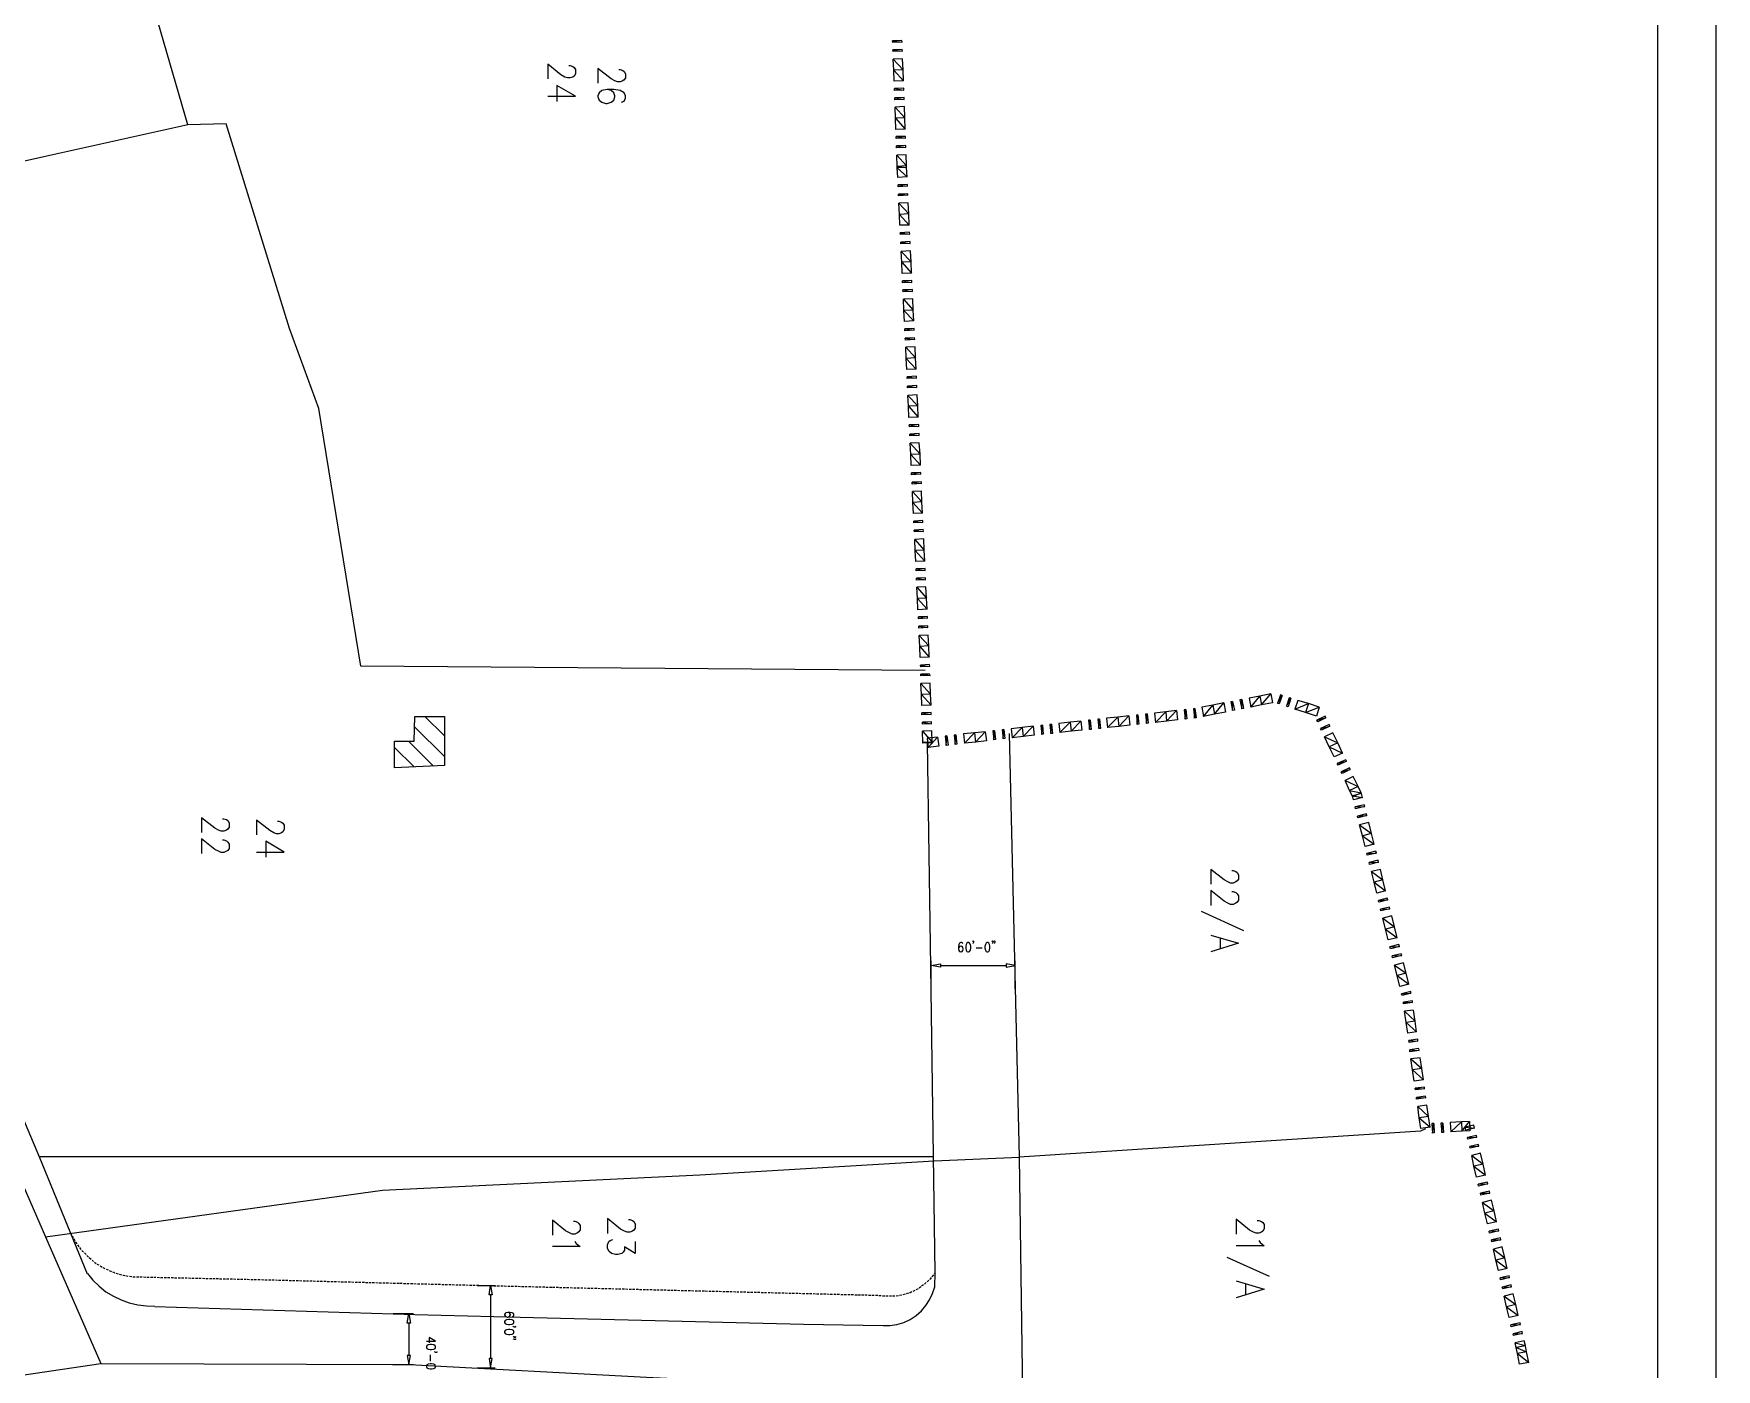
# Model space of a CAD drawing. Header units: metres. Extents: x 0 to 1000, y 0 to 1134.
# Drawn here: x 510.9 to 835, y 156.5 to 413.8 of the extents above; entities that cross this region are included whole.
import ezdxf

# ---------------------------------------------------------------- set-up
doc = ezdxf.new("R2010")
doc.units = ezdxf.units.M
for name, color, linetype in [('PLOTS_FINAL', 1, 'Continuous'), ('PLOTS_ORIGINAL', 3, 'Continuous'), ('ROADS', 1, 'Continuous')]:
    doc.layers.add(name, color=color, linetype=linetype)

msp = doc.modelspace()

# ---------------------------------------------------------------- linework, layer by layer
at = {"layer": 'PLOTS_FINAL', "color": 1}
for points in [[(682.62, 291.13), (573.91, 291.96), (565.84, 341.55), (560.19, 356.98), (548, 396.42), (540.63, 396.23), (525.14, 449.57), (528.12, 475.28), (533.84, 501.83), (535.42, 509.38), (535.17, 530.72)], [(613.97, 407.66), (614.23, 407.66), (614.74, 407.47), (614.99, 407.27), (615.24, 406.89), (615.24, 406.07), (614.99, 405.62), (614.74, 405.43), (614.23, 405.24), (613.72, 405.24), (613.21, 405.43), (612.45, 405.88), (609.91, 407.91), (609.91, 405.05)], [(609.91, 401.75), (615.24, 401.75), (611.69, 403.78), (611.69, 400.73)], [(540.63, 396.23), (512.88, 390.07), (436.36, 372.92)], [(457.76, 324.41), (483.67, 264.46), (512.06, 197.28), (521.2, 174.86)], [(698.75, 278.94), (700.72, 197.34), (701.35, 151.75)], [(684.46, 172.39), (684.52, 175.06), (684.21, 197.6), (683.7, 234.05), (683.06, 277.16)], [(547.3, 262.56), (547.55, 262.56), (548.06, 262.37), (548.32, 262.18), (548.57, 261.73), (548.57, 260.91), (548.32, 260.53), (548.06, 260.34), (547.55, 260.15), (547.05, 260.15), (546.54, 260.34), (545.78, 260.72), (543.24, 262.75), (543.24, 259.89)], [(547.3, 258.49), (547.55, 258.49), (548.06, 258.3), (548.32, 258.05), (548.57, 257.67), (548.57, 256.84), (548.32, 256.46), (548.06, 256.27), (547.55, 256.02), (547.05, 256.02), (546.54, 256.27), (545.78, 256.65), (543.24, 258.68), (543.24, 255.83)], [(741.67, 252.59), (741.93, 252.59), (742.43, 252.4), (742.69, 252.21), (742.94, 251.76), (742.94, 250.94), (742.69, 250.56), (742.43, 250.37), (741.93, 250.11), (741.42, 250.11), (740.91, 250.37), (740.15, 250.75), (737.61, 252.78), (737.61, 249.92)], [(741.67, 248.52), (741.93, 248.52), (742.43, 248.33), (742.69, 248.08), (742.94, 247.7), (742.94, 246.87), (742.69, 246.49), (742.43, 246.3), (741.93, 246.05), (741.42, 246.05), (740.91, 246.3), (740.15, 246.68), (737.61, 248.72), (737.61, 245.86)], [(737.61, 240.14), (742.94, 238.56), (737.61, 236.9)], [(689.86, 238.43), (689.79, 238.56), (689.6, 238.68), (689.48, 238.68), (689.22, 238.56), (689.09, 238.3), (689.03, 237.92), (689.03, 237.48), (689.09, 237.16), (689.22, 236.97), (689.48, 236.9), (689.54, 236.9), (689.73, 236.97), (689.86, 237.16), (689.92, 237.41), (689.92, 237.48), (689.86, 237.73), (689.73, 237.92), (689.54, 237.98), (689.48, 237.98), (689.22, 237.92), (689.09, 237.73), (689.03, 237.48)], [(691.89, 238.94), (691.83, 238.81), (691.76, 238.94), (691.83, 239), (691.89, 238.94), (691.89, 238.75), (691.83, 238.56), (691.76, 238.49)], [(695.64, 238.94), (695.57, 238.81), (695.51, 238.94), (695.57, 239), (695.64, 238.94), (695.64, 238.75), (695.57, 238.56), (695.51, 238.49)], [(696.02, 238.94), (695.95, 238.81), (695.89, 238.94), (695.95, 239), (696.02, 238.94), (696.02, 238.75), (695.95, 238.56), (695.89, 238.49)], [(778.95, 202.8), (777.99, 202.36), (700.72, 197.34)], [(614.86, 185.02), (615.12, 185.02), (615.63, 184.83), (615.88, 184.58), (616.13, 184.2), (616.13, 183.37), (615.88, 182.99), (615.63, 182.8), (615.12, 182.55), (614.61, 182.55), (614.1, 182.8), (613.34, 183.18), (610.8, 185.22), (610.8, 182.36)], [(746.56, 185.15), (746.82, 185.15), (747.39, 184.96), (747.64, 184.77), (747.9, 184.39), (747.9, 183.56), (747.64, 183.12), (747.39, 182.93), (746.82, 182.74), (746.31, 182.74), (745.8, 182.93), (745.04, 183.31), (742.5, 185.41), (742.5, 182.55)], [(519.3, 180.64), (519.04, 180.96), (519.04, 181.02)], [(615.12, 181.15), (615.37, 180.71), (616.13, 180.14), (610.8, 180.14)], [(746.82, 181.28), (747.13, 180.9), (747.9, 180.26), (742.5, 180.26)], [(524.69, 175.82), (524.57, 175.88), (524.31, 176.01)], [(526.53, 174.99), (526.34, 175.12), (526.15, 175.18)], [(521.26, 174.93), (522.34, 173.66), (523.55, 172.52), (524.82, 171.44), (526.28, 170.61), (527.74, 169.85), (529.33, 169.28), (530.98, 168.9), (532.63, 168.71), (534.28, 168.64)], [(528.5, 174.48), (528.19, 174.55), (528.06, 174.55)], [(674.49, 164.9), (675.82, 164.96), (677.16, 165.15), (678.49, 165.53), (679.7, 166.1), (680.84, 166.86), (681.86, 167.75), (682.74, 168.77), (683.44, 169.85), (684.01, 171.12), (684.46, 172.39)], [(681.22, 172.01), (681.09, 171.94), (680.78, 171.82)], [(683.76, 174.17), (683.57, 173.85), (683.44, 173.79)], [(742.5, 173.53), (747.9, 171.94), (742.5, 170.29)], [(534.28, 168.58), (584.32, 167.05), (604.58, 166.55), (659.19, 165.21), (674.49, 164.9)], [(675.44, 170.55), (675.06, 170.55), (675, 170.55)], [(676.78, 170.55), (676.65, 170.55), (676.33, 170.55)], [(680.01, 171.44), (679.7, 171.25), (679.57, 171.25)], [(603.12, 166.67), (603.31, 166.74), (603.37, 166.93), (603.37, 167.05), (603.31, 167.24), (603.05, 167.37), (602.61, 167.44), (602.23, 167.44), (601.85, 167.37), (601.72, 167.24), (601.59, 167.05), (601.59, 166.99), (601.72, 166.8), (601.85, 166.67), (602.1, 166.55), (602.23, 166.55), (602.48, 166.67), (602.61, 166.8), (602.73, 166.99), (602.73, 167.05), (602.61, 167.24), (602.48, 167.37), (602.23, 167.44)], [(586.54, 161.91), (588.32, 161.91), (587.11, 162.61), (587.11, 161.59)], [(603.62, 164.58), (603.56, 164.7), (603.62, 164.77), (603.75, 164.7), (603.62, 164.58), (603.5, 164.58), (603.31, 164.7), (603.24, 164.77)], [(603.62, 162.61), (603.56, 162.74), (603.62, 162.8), (603.75, 162.74), (603.62, 162.61), (603.5, 162.61), (603.31, 162.74), (603.24, 162.8)], [(603.62, 162.23), (603.56, 162.29), (603.62, 162.36), (603.75, 162.29), (603.62, 162.23), (603.5, 162.23), (603.31, 162.29), (603.24, 162.36)], [(588.57, 159.75), (588.51, 159.82), (588.57, 159.88), (588.64, 159.82), (588.57, 159.75), (588.38, 159.75), (588.26, 159.82), (588.13, 159.88)], [(360.74, 135.81), (382.71, 137.97), (419.6, 142.99), (438.84, 145.15), (495.99, 153.47), (523.87, 157.59), (583.3, 157.4), (628.9, 154.99), (681.54, 152.39), (701.35, 151.5), (764.02, 148.7), (799.97, 147.5)]]:
    msp.add_lwpolyline(points, dxfattribs=at)
for points in [[(678.11, 412.48), (676.33, 412.42), (678.17, 412.16)], [(676.33, 412.42), (678.17, 412.16), (676.39, 412.1)], [(678.17, 410.7), (676.39, 410.64), (678.24, 410.39)], [(676.39, 410.64), (678.24, 410.39), (676.46, 410.32)], [(678.24, 408.93), (676.46, 408.86), (678.36, 406.83)], [(676.46, 408.86), (678.36, 406.83), (676.59, 406.77)], [(678.36, 406.83), (676.59, 406.77), (678.43, 404.67)], [(676.59, 406.77), (678.43, 404.67), (676.65, 404.61)], [(678.49, 403.27), (676.71, 403.21), (678.49, 402.89)], [(676.71, 403.21), (678.49, 402.89), (676.71, 402.83)], [(678.55, 401.5), (676.78, 401.43), (678.55, 401.12)], [(676.78, 401.43), (678.55, 401.12), (676.78, 401.05)], [(678.62, 399.72), (676.84, 399.65), (678.68, 397.56)], [(676.84, 399.65), (678.68, 397.56), (676.9, 397.5)], [(678.68, 397.56), (676.9, 397.5), (678.74, 395.4)], [(676.9, 397.5), (678.74, 395.4), (676.97, 395.34)], [(678.81, 394), (677.03, 393.94), (678.81, 393.62)], [(677.03, 393.94), (678.81, 393.62), (677.03, 393.56)], [(678.87, 392.23), (677.09, 392.16), (678.87, 391.84)], [(677.09, 392.16), (678.87, 391.84), (677.09, 391.78)], [(678.93, 390.45), (677.16, 390.38), (679, 388.29)], [(677.16, 390.38), (679, 388.29), (677.22, 388.22)], [(679, 388.29), (677.22, 388.22), (679, 387.97)], [(677.22, 388.22), (679, 387.97), (677.22, 387.91)], [(679, 387.97), (677.22, 387.91), (679.13, 386.19)], [(677.22, 387.91), (679.13, 386.19), (677.35, 386.07)], [(679.19, 384.73), (677.41, 384.67), (679.19, 384.41)], [(677.41, 384.67), (679.19, 384.41), (677.41, 384.29)], [(679.25, 382.95), (677.47, 382.89), (679.25, 382.64)], [(677.47, 382.89), (679.25, 382.64), (677.47, 382.51)], [(679.32, 381.18), (677.54, 381.11), (679.44, 379.08)], [(677.54, 381.11), (679.44, 379.08), (677.66, 378.95)], [(679.44, 379.08), (677.66, 378.95), (679.51, 376.92)], [(677.66, 378.95), (679.51, 376.92), (677.73, 376.86)], [(679.57, 375.52), (677.79, 375.4), (679.63, 375.14)], [(677.79, 375.4), (679.63, 375.14), (677.86, 375.08)], [(679.7, 373.75), (677.92, 373.62), (679.7, 373.37)], [(677.92, 373.62), (679.7, 373.37), (677.92, 373.3)], [(679.76, 371.97), (677.98, 371.84), (679.89, 369.81)], [(677.98, 371.84), (679.89, 369.81), (678.11, 369.75)], [(679.89, 369.81), (678.11, 369.75), (679.95, 367.65)], [(678.11, 369.75), (679.95, 367.65), (678.17, 367.59)], [(680.01, 366.25), (678.24, 366.19), (680.01, 365.87)], [(678.24, 366.19), (680.01, 365.87), (678.24, 365.81)], [(680.14, 364.48), (678.3, 364.41), (680.14, 364.09)], [(678.3, 364.41), (680.14, 364.09), (678.36, 364.03)], [(680.2, 362.7), (678.43, 362.63), (680.27, 360.54)], [(678.43, 362.63), (680.27, 360.54), (678.49, 360.48)], [(680.27, 360.54), (678.49, 360.48), (680.4, 358.44)], [(678.49, 360.48), (680.4, 358.44), (678.62, 358.32)], [(680.46, 356.98), (678.68, 356.92), (680.46, 356.67)], [(678.68, 356.92), (680.46, 356.67), (678.68, 356.54)], [(680.52, 355.2), (678.74, 355.14), (680.59, 354.89)], [(678.74, 355.14), (680.59, 354.89), (678.81, 354.76)], [(680.65, 353.43), (678.87, 353.36), (680.71, 351.33)], [(678.87, 353.36), (680.71, 351.33), (678.93, 351.2)], [(680.71, 351.33), (678.93, 351.2), (680.84, 349.17)], [(678.93, 351.2), (680.84, 349.17), (679.06, 349.11)], [(680.9, 347.78), (679.13, 347.65), (680.9, 347.39)], [(679.13, 347.65), (680.9, 347.39), (679.13, 347.33)], [(680.97, 346), (679.19, 345.87), (680.97, 345.62)], [(679.19, 345.87), (680.97, 345.62), (679.19, 345.55)], [(681.03, 344.22), (679.25, 344.09), (681.16, 342.06)], [(679.25, 344.09), (681.16, 342.06), (679.38, 342)], [(681.16, 342.06), (679.38, 342), (681.22, 339.9)], [(679.38, 342), (681.22, 339.9), (679.44, 339.84)], [(681.35, 338.5), (679.51, 338.44), (681.35, 338.12)], [(679.51, 338.44), (681.35, 338.12), (679.57, 338.06)], [(681.41, 336.73), (679.63, 336.66), (681.41, 336.35)], [(679.63, 336.66), (681.41, 336.35), (679.63, 336.28)], [(681.47, 334.95), (679.7, 334.88), (681.6, 332.79)], [(679.7, 334.88), (681.6, 332.79), (679.82, 332.73)], [(681.6, 332.79), (679.82, 332.73), (681.67, 330.69)], [(679.82, 332.73), (681.67, 330.69), (679.89, 330.57)], [(681.73, 329.23), (679.95, 329.17), (681.79, 328.92)], [(679.95, 329.17), (681.79, 328.92), (679.95, 328.79)], [(681.86, 327.46), (680.08, 327.39), (681.86, 327.14)], [(680.08, 327.39), (681.86, 327.14), (680.08, 327.01)], [(681.92, 325.68), (680.14, 325.61), (681.98, 323.58)], [(680.14, 325.61), (681.98, 323.58), (680.2, 323.45)], [(681.98, 323.58), (680.2, 323.45), (682.11, 321.42)], [(680.2, 323.45), (682.11, 321.42), (680.33, 321.36)], [(682.17, 320.03), (680.4, 319.9), (682.17, 319.64)], [(680.4, 319.9), (682.17, 319.64), (680.4, 319.58)], [(682.24, 318.25), (680.46, 318.12), (682.3, 317.87)], [(680.46, 318.12), (682.3, 317.87), (680.52, 317.8)], [(682.36, 316.47), (680.59, 316.34), (682.43, 314.31)], [(680.59, 316.34), (682.43, 314.31), (680.65, 314.25)], [(682.43, 314.31), (680.65, 314.25), (682.55, 312.15)], [(680.65, 314.25), (682.55, 312.15), (680.78, 312.09)], [(682.62, 310.75), (680.84, 310.69), (682.62, 310.37)], [(680.84, 310.69), (682.62, 310.37), (680.84, 310.31)], [(682.68, 308.98), (680.9, 308.91), (682.68, 308.6)], [(680.9, 308.91), (682.68, 308.6), (680.9, 308.53)], [(682.74, 307.2), (680.97, 307.14), (682.87, 305.04)], [(680.97, 307.14), (682.87, 305.04), (681.09, 304.98)], [(682.87, 305.04), (681.09, 304.98), (683, 302.94)], [(681.09, 304.98), (683, 302.94), (681.16, 302.82)], [(683.06, 301.48), (681.28, 301.42), (683.06, 301.17)], [(681.28, 301.42), (683.06, 301.17), (681.28, 301.04)], [(683.13, 299.71), (681.35, 299.64), (683.13, 299.39)], [(681.35, 299.64), (683.13, 299.39), (681.35, 299.26)], [(683.19, 297.93), (681.41, 297.86), (683.32, 295.83)], [(681.41, 297.86), (683.32, 295.83), (681.54, 295.71)], [(683.32, 295.83), (681.54, 295.71), (683.38, 293.67)], [(681.54, 295.71), (683.38, 293.67), (681.6, 293.61)], [(683.44, 292.28), (681.67, 292.15), (683.51, 291.9)], [(681.67, 292.15), (683.51, 291.9), (681.73, 291.83)], [(683.51, 290.43), (681.73, 290.37), (683.57, 290.12)], [(681.73, 290.37), (683.57, 290.12), (681.79, 290.05)], [(683.57, 288.66), (681.79, 288.59), (683.63, 286.56)], [(681.79, 288.59), (683.63, 286.56), (681.86, 286.5)], [(683.63, 286.56), (681.86, 286.5), (683.76, 284.4)], [(681.86, 286.5), (683.76, 284.4), (681.98, 284.34)], [(741.48, 285.1), (741.8, 283.39), (741.8, 285.16)], [(741.8, 283.39), (741.8, 285.16), (742.18, 283.45)], [(743.2, 285.48), (743.58, 283.7), (743.58, 285.55)], [(743.58, 283.7), (743.58, 285.55), (743.9, 283.77)], [(744.97, 285.8), (745.29, 284.02), (747.07, 286.18)], [(745.29, 284.02), (747.07, 286.18), (747.39, 284.47)], [(747.07, 286.18), (747.39, 284.47), (749.17, 286.62)], [(747.39, 284.47), (749.17, 286.62), (749.48, 284.85)], [(751.01, 286.43), (750.44, 284.72), (751.32, 286.31)], [(750.44, 284.72), (751.32, 286.31), (750.75, 284.66)], [(752.66, 285.86), (752.15, 284.21), (753.04, 285.8)], [(752.15, 284.21), (753.04, 285.8), (752.47, 284.08)], [(754.37, 285.35), (753.8, 283.64), (756.4, 284.72)], [(590.03, 282.24), (590.03, 272.78), (580.38, 272.34), (580.38, 277.48), (584.19, 277.48), (584.32, 282.24)], [(683.76, 283.01), (681.98, 282.94), (683.76, 282.62)], [(681.98, 282.94), (683.76, 282.62), (681.98, 282.56)], [(717.54, 281.93), (717.73, 280.15), (719.7, 282.12)], [(717.73, 280.15), (719.7, 282.12), (719.89, 280.34)], [(719.7, 282.12), (719.89, 280.34), (721.8, 282.37)], [(719.89, 280.34), (721.8, 282.37), (721.99, 280.59)], [(723.26, 282.5), (723.45, 280.72), (723.58, 282.56)], [(723.45, 280.72), (723.58, 282.56), (723.77, 280.78)], [(725.04, 282.69), (725.23, 280.91), (725.35, 282.75)], [(725.23, 280.91), (725.35, 282.75), (725.54, 280.97)], [(726.75, 282.88), (726.94, 281.1), (728.91, 283.13)], [(726.94, 281.1), (728.91, 283.13), (729.1, 281.35)], [(728.91, 283.13), (729.1, 281.35), (731, 283.39)], [(729.1, 281.35), (731, 283.39), (731.2, 281.61)], [(732.47, 283.51), (732.66, 281.74), (732.78, 283.58)], [(732.66, 281.74), (732.78, 283.58), (732.97, 281.8)], [(734.24, 283.7), (734.43, 281.93), (734.43, 283.7)], [(734.37, 283.7), (734.75, 281.99), (734.5, 283.77)], [(734.43, 281.93), (734.43, 283.7), (734.62, 281.99)], [(734.75, 281.99), (734.5, 283.77), (734.81, 281.99)], [(735.89, 284.02), (736.21, 282.24), (737.99, 284.4)], [(736.21, 282.24), (737.99, 284.4), (738.31, 282.69)], [(737.99, 284.4), (738.31, 282.69), (740.09, 284.85)], [(738.31, 282.69), (740.09, 284.85), (740.4, 283.07)], [(753.8, 283.64), (756.4, 284.72), (755.83, 283.01)], [(756.4, 284.72), (755.83, 283.01), (758.44, 284.02)], [(755.83, 283.01), (758.44, 284.02), (757.93, 282.31)], [(759.64, 282.31), (757.99, 281.54), (759.77, 281.99)], [(757.99, 281.54), (759.77, 281.99), (758.18, 281.23)], [(683.82, 281.23), (682.05, 281.16), (683.82, 280.85)], [(682.05, 281.16), (683.82, 280.85), (682.05, 280.78)], [(683.89, 279.45), (682.11, 279.39), (683.95, 277.29)], [(682.11, 279.39), (683.95, 277.29), (682.17, 277.23)], [(688.21, 278.62), (688.4, 276.85), (688.52, 278.69)], [(688.4, 276.85), (688.52, 278.69), (688.71, 276.91)], [(689.98, 278.88), (690.17, 277.1), (692.08, 279.07)], [(690.17, 277.1), (692.08, 279.07), (692.27, 277.29)], [(692.08, 279.07), (692.27, 277.29), (694.17, 279.32)], [(692.27, 277.29), (694.17, 279.32), (694.43, 277.54)], [(695.64, 279.51), (695.83, 277.73), (695.95, 279.51)], [(695.83, 277.73), (695.95, 279.51), (696.14, 277.8)], [(697.41, 279.7), (697.6, 277.93), (697.73, 279.77)], [(697.6, 277.93), (697.73, 279.77), (697.92, 277.99)], [(699.13, 279.89), (699.32, 278.12), (701.29, 280.15)], [(699.32, 278.12), (701.29, 280.15), (701.48, 278.37)], [(701.29, 280.15), (701.48, 278.37), (703.38, 280.4)], [(701.48, 278.37), (703.38, 280.4), (703.57, 278.62)], [(704.84, 280.53), (705.03, 278.75), (705.16, 280.59)], [(705.03, 278.75), (705.16, 280.59), (705.35, 278.81)], [(706.62, 280.72), (706.81, 278.94), (706.94, 280.78)], [(706.81, 278.94), (706.94, 280.78), (707.13, 279)], [(708.34, 280.91), (708.53, 279.13), (710.49, 281.16)], [(708.53, 279.13), (710.49, 281.16), (710.68, 279.39)], [(710.49, 281.16), (710.68, 279.39), (712.59, 281.35)], [(710.68, 279.39), (712.59, 281.35), (712.78, 279.58)], [(714.05, 281.54), (714.24, 279.77), (714.37, 281.54)], [(714.24, 279.77), (714.37, 281.54), (714.56, 279.77)], [(715.83, 281.74), (716.02, 279.96), (716.15, 281.74)], [(716.02, 279.96), (716.15, 281.74), (716.34, 279.96)], [(760.41, 280.72), (758.75, 279.96), (760.53, 280.4)], [(758.75, 279.96), (760.53, 280.4), (758.94, 279.64)], [(761.1, 279.07), (759.52, 278.31), (762.06, 277.16)], [(683.95, 277.29), (682.17, 277.23), (683.95, 277.16)], [(682.17, 277.23), (683.95, 277.16), (682.17, 277.1)], [(683, 278.05), (683.19, 276.27), (684.97, 278.24)], [(683.19, 276.27), (684.97, 278.24), (685.22, 276.53)], [(686.43, 278.43), (686.62, 276.66), (686.75, 278.5)], [(686.62, 276.66), (686.75, 278.5), (687, 276.72)], [(759.52, 278.31), (762.06, 277.16), (760.41, 276.4)], [(762.06, 277.16), (760.41, 276.4), (762.95, 275.19)], [(760.41, 276.4), (762.95, 275.19), (761.36, 274.5)], [(763.58, 273.92), (761.93, 273.16), (763.71, 273.61)], [(761.93, 273.16), (763.71, 273.61), (762.12, 272.85)], [(764.34, 272.34), (762.69, 271.58), (764.47, 272.02)], [(762.69, 271.58), (764.47, 272.02), (762.88, 271.26)], [(765.04, 270.69), (763.45, 269.92), (765.99, 268.78)], [(763.45, 269.92), (765.99, 268.78), (764.34, 268.02)], [(765.99, 268.78), (764.34, 268.02), (766.56, 267.51)], [(764.34, 268.02), (766.56, 267.51), (764.98, 266.75)], [(766.63, 267.38), (764.91, 266.94), (766.82, 266.62)], [(764.91, 266.94), (766.82, 266.62), (765.1, 266.18)], [(767.14, 265.23), (765.42, 264.84), (767.26, 264.91)], [(765.42, 264.84), (767.26, 264.91), (765.49, 264.46)], [(767.58, 263.51), (765.87, 263.07), (767.64, 263.19)], [(765.87, 263.07), (767.64, 263.19), (765.93, 262.75)], [(768.03, 261.8), (766.25, 261.35), (768.53, 259.7)], [(766.25, 261.35), (768.53, 259.7), (766.82, 259.26)], [(768.53, 259.7), (766.82, 259.26), (769.04, 257.67)], [(766.82, 259.26), (769.04, 257.67), (767.33, 257.22)], [(769.36, 256.27), (767.64, 255.83), (769.49, 255.89)], [(767.64, 255.83), (769.49, 255.89), (767.71, 255.51)], [(769.8, 254.56), (768.09, 254.11), (769.87, 254.18)], [(768.09, 254.11), (769.87, 254.18), (768.15, 253.73)], [(770.25, 252.78), (768.53, 252.4), (770.76, 250.75)], [(768.53, 252.4), (770.76, 250.75), (769.04, 250.3)], [(770.76, 250.75), (769.04, 250.3), (771.26, 248.65)], [(769.04, 250.3), (771.26, 248.65), (769.55, 248.21)], [(771.58, 247.25), (769.87, 246.81), (771.71, 246.94)], [(769.87, 246.81), (771.71, 246.94), (769.93, 246.49)], [(772.03, 245.54), (770.31, 245.1), (772.09, 245.22)], [(770.31, 245.1), (772.09, 245.22), (770.37, 244.78)], [(772.47, 243.83), (770.76, 243.38), (772.98, 241.73)], [(770.76, 243.38), (772.98, 241.73), (771.26, 241.29)], [(772.98, 241.73), (771.26, 241.29), (773.49, 239.63)], [(771.26, 241.29), (773.49, 239.63), (771.77, 239.25)], [(690.81, 238.68), (690.62, 238.56), (690.49, 238.3), (690.43, 237.92), (690.43, 237.67), (690.49, 237.22), (690.62, 236.97), (690.81, 236.9), (690.94, 236.9), (691.13, 236.97), (691.32, 237.22), (691.38, 237.67), (691.38, 237.92), (691.32, 238.3), (691.13, 238.56), (690.94, 238.68)], [(694.56, 238.68), (694.37, 238.56), (694.24, 238.3), (694.11, 237.92), (694.11, 237.67), (694.24, 237.22), (694.37, 236.97), (694.56, 236.9), (694.68, 236.9), (694.87, 236.97), (695, 237.22), (695.06, 237.67), (695.06, 237.92), (695, 238.3), (694.87, 238.56), (694.68, 238.68)], [(773.8, 238.3), (772.09, 237.86), (773.93, 237.92)], [(772.09, 237.86), (773.93, 237.92), (772.22, 237.48)], [(685.54, 234.62), (685.54, 233.98), (683.76, 234.3)], [(698.18, 234.62), (698.18, 233.98), (699.95, 234.3)], [(774.25, 236.52), (772.53, 236.14), (774.38, 236.21)], [(772.53, 236.14), (774.38, 236.21), (772.6, 235.76)], [(774.69, 234.81), (772.98, 234.36), (775.2, 232.78)], [(772.98, 234.36), (775.2, 232.78), (773.49, 232.33)], [(775.2, 232.78), (773.49, 232.33), (775.71, 230.68)], [(773.49, 232.33), (775.71, 230.68), (773.99, 230.24)], [(776.09, 229.28), (774.31, 228.84), (776.15, 228.97)], [(774.31, 228.84), (776.15, 228.97), (774.44, 228.52)], [(776.41, 227.44), (774.69, 227.19), (776.47, 227.13)], [(774.69, 227.19), (776.47, 227.13), (774.69, 226.87)], [(776.66, 225.66), (774.88, 225.47), (776.98, 223.57)], [(774.88, 225.47), (776.98, 223.57), (775.2, 223.32)], [(776.98, 223.57), (775.2, 223.32), (777.23, 221.47)], [(775.2, 223.32), (777.23, 221.47), (775.52, 221.22)], [(777.49, 220.08), (775.71, 219.82), (777.49, 219.7)], [(775.71, 219.82), (777.49, 219.7), (775.77, 219.44)], [(777.68, 218.3), (775.96, 218.04), (777.74, 217.92)], [(775.96, 218.04), (777.74, 217.92), (775.96, 217.66)], [(777.93, 216.52), (776.15, 216.27), (778.25, 214.43)], [(776.15, 216.27), (778.25, 214.43), (776.47, 214.17)], [(778.25, 214.43), (776.47, 214.17), (778.57, 212.27)], [(776.47, 214.17), (778.57, 212.27), (776.79, 212.01)], [(778.76, 210.87), (776.98, 210.62), (778.76, 210.55)], [(776.98, 210.62), (778.76, 210.55), (777.04, 210.3)], [(778.95, 209.09), (777.23, 208.84), (779.01, 208.77)], [(777.23, 208.84), (779.01, 208.77), (777.23, 208.52)], [(779.2, 207.38), (777.49, 207.12), (779.52, 205.22)], [(777.49, 207.12), (779.52, 205.22), (777.74, 204.96)], [(779.52, 205.22), (777.74, 204.96), (779.84, 203.12)], [(777.74, 204.96), (779.84, 203.12), (778.06, 202.87)], [(785.87, 204.14), (785.93, 202.36), (787.39, 204.2)], [(785.93, 202.36), (787.39, 204.2), (787.46, 202.42)], [(780.15, 203.82), (780.28, 201.98), (780.53, 203.82)], [(780.28, 201.98), (780.53, 203.82), (780.6, 202.04)], [(781.93, 203.88), (782.06, 202.11), (782.31, 203.88)], [(782.06, 202.11), (782.31, 203.88), (782.38, 202.11)], [(783.71, 204.01), (783.84, 202.23), (785.87, 204.14)], [(783.84, 202.23), (785.87, 204.14), (785.93, 202.36)], [(788.28, 203.5), (786.57, 203.12), (788.41, 202.93)], [(786.57, 203.12), (788.41, 202.93), (786.69, 202.55)], [(788.79, 201.53), (787.01, 201.15), (788.85, 201.22)], [(787.01, 201.15), (788.85, 201.22), (787.08, 200.84)], [(789.17, 199.82), (787.46, 199.44), (789.23, 199.5)], [(787.46, 199.44), (789.23, 199.5), (787.52, 199.06)], [(789.55, 198.11), (787.84, 197.66), (790.06, 196.01)], [(787.84, 197.66), (790.06, 196.01), (788.28, 195.63)], [(790.06, 196.01), (788.28, 195.63), (790.5, 193.91)], [(788.28, 195.63), (790.5, 193.91), (788.79, 193.53)], [(790.89, 192.52), (789.11, 192.14), (790.95, 192.2)], [(789.11, 192.14), (790.95, 192.2), (789.17, 191.76)], [(791.27, 190.8), (789.55, 190.42), (791.33, 190.42)], [(789.55, 190.42), (791.33, 190.42), (789.62, 190.04)], [(791.65, 189.09), (789.93, 188.64), (792.16, 186.99)], [(789.93, 188.64), (792.16, 186.99), (790.38, 186.55)], [(792.16, 186.99), (790.38, 186.55), (792.6, 184.9)], [(790.38, 186.55), (792.6, 184.9), (790.89, 184.52)], [(792.98, 183.5), (791.2, 183.12), (793.04, 183.18)], [(791.2, 183.12), (793.04, 183.18), (791.27, 182.74)], [(793.36, 181.79), (791.65, 181.41), (793.43, 181.41)], [(791.65, 181.41), (793.43, 181.41), (791.71, 181.02)], [(793.74, 180.07), (792.03, 179.63), (794.25, 177.98)], [(792.03, 179.63), (794.25, 177.98), (792.47, 177.53)], [(794.25, 177.98), (792.47, 177.53), (794.7, 175.88)], [(792.47, 177.53), (794.7, 175.88), (792.98, 175.5)], [(599.18, 170.86), (598.61, 170.86), (598.92, 172.64)], [(795.08, 174.48), (793.3, 174.1), (795.14, 174.17)], [(793.3, 174.1), (795.14, 174.17), (793.36, 173.72)], [(795.46, 172.77), (793.74, 172.32), (795.52, 172.39)], [(793.74, 172.32), (795.52, 172.39), (793.81, 172.01)], [(795.84, 171.05), (794.12, 170.61), (796.35, 168.96)], [(794.12, 170.61), (796.35, 168.96), (794.57, 168.51)], [(796.35, 168.96), (794.57, 168.51), (796.79, 166.86)], [(794.57, 168.51), (796.79, 166.86), (795.08, 166.48)], [(583.49, 165.4), (582.86, 165.4), (583.18, 167.24)], [(603.37, 165.72), (603.31, 165.91), (603.05, 166.04), (602.61, 166.1), (602.35, 166.1), (601.97, 166.04), (601.72, 165.91), (601.59, 165.72), (601.59, 165.53), (601.72, 165.34), (601.97, 165.21), (602.35, 165.15), (602.61, 165.15), (603.05, 165.21), (603.31, 165.34), (603.37, 165.53)], [(797.17, 165.47), (795.39, 165.09), (797.24, 165.15)], [(603.37, 163.75), (603.31, 163.94), (603.05, 164.07), (602.61, 164.13), (602.35, 164.13), (601.97, 164.07), (601.72, 163.94), (601.59, 163.75), (601.59, 163.56), (601.72, 163.37), (601.97, 163.24), (602.35, 163.18), (602.61, 163.18), (603.05, 163.24), (603.31, 163.37), (603.37, 163.56)], [(795.39, 165.09), (797.24, 165.15), (795.46, 164.7)], [(797.55, 163.75), (795.84, 163.31), (797.62, 163.37)], [(795.84, 163.31), (797.62, 163.37), (795.9, 162.99)], [(583.49, 159.18), (582.86, 159.18), (583.18, 157.4)], [(588.32, 160.83), (588.26, 161.02), (588, 161.21), (587.56, 161.28), (587.3, 161.28), (586.86, 161.21), (586.61, 161.02), (586.54, 160.83), (586.54, 160.7), (586.61, 160.51), (586.86, 160.39), (587.3, 160.32), (587.56, 160.32), (588, 160.39), (588.26, 160.51), (588.32, 160.7)], [(797.93, 161.97), (796.22, 161.59), (798.19, 161.09)], [(796.22, 161.59), (798.19, 161.09), (796.41, 160.64)], [(798.19, 161.02), (796.41, 160.7), (798.38, 159.88)], [(796.41, 160.7), (798.38, 159.88), (796.66, 159.56)], [(798.38, 159.88), (796.66, 159.56), (798.82, 157.78)], [(796.66, 159.56), (798.82, 157.78), (797.04, 157.47)], [(588.32, 157.08), (588.26, 157.34), (588, 157.47), (587.56, 157.53), (587.3, 157.53), (586.86, 157.47), (586.61, 157.34), (586.54, 157.08), (586.54, 156.96), (586.61, 156.77), (586.86, 156.64), (587.3, 156.58), (587.56, 156.58), (588, 156.64), (588.26, 156.77), (588.32, 156.96)], [(599.18, 158.55), (598.61, 158.55), (598.92, 156.77)]]:
    msp.add_lwpolyline(points, close=True, dxfattribs=at)
at = {"layer": 'PLOTS_ORIGINAL', "color": 3}
for points in [[(623.63, 406.89), (623.88, 406.89), (624.39, 406.7), (624.64, 406.51), (624.9, 406.07), (624.9, 405.24), (624.64, 404.86), (624.39, 404.67), (623.88, 404.48), (623.37, 404.48), (622.86, 404.67), (622.1, 405.05), (619.56, 407.08), (619.56, 404.23)], [(624.13, 400.61), (624.64, 400.8), (624.9, 401.37), (624.9, 401.81), (624.64, 402.39), (623.88, 402.83), (622.61, 403.02), (621.34, 403.02), (620.32, 402.83), (619.82, 402.39), (619.56, 401.81), (619.56, 401.62), (619.82, 400.99), (620.32, 400.61), (621.09, 400.35), (621.34, 400.35), (622.1, 400.61), (622.61, 400.99), (622.86, 401.62), (622.86, 401.81), (622.61, 402.39), (622.1, 402.83), (621.34, 403.02)], [(431.03, 371.78), (462.72, 298.37), (486.59, 242.94), (513.2, 181.98), (523.87, 157.59)], [(557.9, 262.05), (558.16, 262.05), (558.67, 261.86), (558.92, 261.67), (559.17, 261.29), (559.17, 260.46), (558.92, 260.02), (558.67, 259.83), (558.16, 259.64), (557.65, 259.64), (557.14, 259.83), (556.38, 260.27), (553.84, 262.3), (553.84, 259.45)], [(553.84, 256.14), (559.17, 256.14), (555.62, 258.24), (555.62, 255.13)], [(513.2, 181.98), (578.1, 190.99), (639.18, 193.98), (684.33, 196.65), (700.72, 197.34)], [(625.47, 185.34), (625.72, 185.34), (626.23, 185.15), (626.48, 184.96), (626.74, 184.52), (626.74, 183.69), (626.48, 183.31), (626.23, 183.12), (625.72, 182.93), (625.21, 182.93), (624.71, 183.12), (623.94, 183.5), (621.4, 185.53), (621.4, 182.68)], [(626.74, 181.09), (626.74, 178.8), (624.71, 180.07), (624.71, 179.44), (624.45, 179.06), (624.2, 178.8), (623.44, 178.61), (622.93, 178.61), (622.17, 178.8), (621.66, 179.25), (621.4, 179.82), (621.4, 180.45), (621.66, 181.09), (621.91, 181.28), (622.42, 181.47)]]:
    msp.add_lwpolyline(points, dxfattribs=at)
at = {"layer": 'ROADS', "color": 1}
for p, q in [((834.95, 54.85), (834.95, 1133.71)), ((823.71, 62.28), (823.71, 1113.14)), ((586.22, 282.24), (590.03, 278.5)), ((584.26, 280.27), (590.03, 274.56)), ((580.38, 276.27), (584.19, 272.53)), ((583.11, 277.48), (587.94, 272.65)), ((580.38, 272.4), (580.45, 272.34)), ((743.96, 240.97), (735.83, 244.65)), ((692.4, 237.67), (693.6, 237.67)), ((739.39, 239.57), (739.39, 237.54)), ((683.76, 230.49), (683.76, 235.19)), ((685.54, 234.3), (698.18, 234.3)), ((699.95, 229.79), (699.95, 235.19)), ((511.99, 197.47), (684.21, 197.47)), ((518.28, 182.36), (518.09, 182.68)), ((518.6, 181.79), (518.41, 182.17)), ((518.91, 181.21), (518.72, 181.6)), ((519.68, 180.07), (519.42, 180.45)), ((520.06, 179.56), (519.8, 179.94)), ((520.5, 179.06), (520.18, 179.37)), ((521.01, 178.61), (520.69, 178.93)), ((521.45, 178.1), (521.14, 178.42)), ((521.96, 177.66), (521.58, 177.98)), ((522.47, 177.28), (522.15, 177.53)), ((522.98, 176.83), (522.66, 177.09)), ((523.55, 176.52), (523.17, 176.71)), ((524.12, 176.13), (523.74, 176.39)), ((525.33, 175.56), (524.95, 175.69)), ((525.96, 175.25), (525.52, 175.44)), ((684.52, 175.06), (684.33, 174.8)), ((748.91, 174.36), (740.72, 178.04)), ((527.23, 174.8), (526.79, 174.93)), ((527.87, 174.61), (527.42, 174.74)), ((529.14, 174.36), (528.69, 174.48)), ((529.84, 174.29), (529.39, 174.36)), ((530.47, 174.23), (530.03, 174.23)), ((531.17, 174.23), (530.73, 174.23)), ((531.81, 174.23), (531.36, 174.23)), ((532.5, 174.17), (532.06, 174.23)), ((533.14, 174.17), (532.69, 174.17)), ((533.84, 174.17), (533.39, 174.17)), ((534.47, 174.17), (534.03, 174.17)), ((535.17, 174.1), (534.73, 174.17)), ((535.81, 174.1), (535.36, 174.1)), ((536.5, 174.1), (536.06, 174.1)), ((537.14, 174.1), (536.69, 174.1)), ((537.84, 174.1), (537.39, 174.1)), ((538.47, 174.04), (538.03, 174.04)), ((539.17, 174.04), (538.73, 174.04)), ((539.81, 174.04), (539.36, 174.04)), ((540.5, 174.04), (540.06, 174.04)), ((541.2, 173.98), (540.76, 174.04)), ((541.84, 173.98), (541.39, 173.98)), ((542.54, 173.98), (542.09, 173.98)), ((543.17, 173.98), (542.73, 173.98)), ((543.87, 173.91), (543.43, 173.98)), ((544.51, 173.91), (544.06, 173.91)), ((545.2, 173.91), (544.76, 173.91)), ((545.84, 173.91), (545.39, 173.91)), ((546.54, 173.91), (546.09, 173.91)), ((547.17, 173.85), (546.73, 173.85)), ((547.87, 173.85), (547.43, 173.85)), ((548.51, 173.85), (548.06, 173.85)), ((549.2, 173.85), (548.76, 173.85)), ((549.84, 173.79), (549.39, 173.85)), ((550.54, 173.79), (550.09, 173.79)), ((551.17, 173.79), (550.73, 173.79)), ((551.87, 173.79), (551.43, 173.79)), ((552.51, 173.72), (552.06, 173.79)), ((553.2, 173.72), (552.76, 173.72)), ((553.84, 173.72), (553.4, 173.72)), ((554.54, 173.72), (554.09, 173.72)), ((555.24, 173.66), (554.79, 173.72)), ((555.87, 173.66), (555.43, 173.66)), ((556.57, 173.66), (556.13, 173.66)), ((557.21, 173.66), (556.76, 173.66)), ((557.9, 173.59), (557.46, 173.66)), ((558.54, 173.59), (558.09, 173.59)), ((559.24, 173.59), (558.79, 173.59)), ((559.87, 173.59), (559.43, 173.59)), ((560.57, 173.53), (560.13, 173.53)), ((561.21, 173.53), (560.76, 173.53)), ((561.9, 173.53), (561.46, 173.53)), ((562.54, 173.47), (562.09, 173.53)), ((563.24, 173.47), (562.79, 173.47)), ((563.87, 173.47), (563.43, 173.47)), ((564.57, 173.47), (564.13, 173.47)), ((565.21, 173.4), (564.76, 173.47)), ((565.9, 173.4), (565.46, 173.4)), ((566.54, 173.4), (566.1, 173.4)), ((567.24, 173.4), (566.79, 173.4)), ((567.87, 173.34), (567.43, 173.34)), ((568.57, 173.34), (568.13, 173.34)), ((569.21, 173.34), (568.76, 173.34)), ((569.91, 173.28), (569.46, 173.34)), ((570.6, 173.28), (570.16, 173.28)), ((571.24, 173.28), (570.79, 173.28)), ((571.94, 173.28), (571.49, 173.28)), ((572.57, 173.21), (572.13, 173.28)), ((573.27, 173.21), (572.83, 173.21)), ((573.91, 173.21), (573.46, 173.21)), ((574.6, 173.21), (574.16, 173.21)), ((575.24, 173.15), (574.79, 173.15)), ((575.94, 173.15), (575.49, 173.15)), ((576.57, 173.15), (576.13, 173.15)), ((577.27, 173.09), (576.83, 173.15)), ((577.91, 173.09), (577.46, 173.09)), ((578.6, 173.09), (578.16, 173.09)), ((579.24, 173.09), (578.8, 173.09)), ((579.94, 173.02), (579.49, 173.09)), ((580.57, 173.02), (580.13, 173.02)), ((581.27, 173.02), (580.83, 173.02)), ((581.91, 173.02), (581.46, 173.02)), ((582.61, 172.96), (582.16, 172.96)), ((583.24, 172.96), (582.8, 172.96)), ((583.94, 172.96), (583.49, 172.96)), ((584.57, 172.9), (584.13, 172.96)), ((585.27, 172.9), (584.83, 172.9)), ((585.97, 172.9), (585.53, 172.9)), ((586.61, 172.9), (586.16, 172.9)), ((587.3, 172.83), (586.86, 172.9)), ((587.94, 172.83), (587.49, 172.83)), ((588.64, 172.83), (588.19, 172.83)), ((589.27, 172.83), (588.83, 172.83)), ((589.97, 172.77), (589.53, 172.77)), ((590.61, 172.77), (590.16, 172.77)), ((591.3, 172.77), (590.86, 172.77)), ((591.94, 172.71), (591.5, 172.77)), ((592.64, 172.71), (592.19, 172.71)), ((593.27, 172.71), (592.83, 172.71)), ((593.97, 172.71), (593.53, 172.71)), ((594.61, 172.64), (594.16, 172.71)), ((595.31, 172.64), (594.86, 172.64)), ((595.94, 172.64), (595.5, 172.64)), ((596.64, 172.64), (596.19, 172.64)), ((596.32, 172.64), (599.81, 172.64)), ((597.27, 172.58), (596.83, 172.58)), ((597.97, 172.58), (597.53, 172.58)), ((598.61, 172.58), (598.16, 172.58)), ((599.31, 172.52), (598.86, 172.58)), ((600, 172.52), (599.5, 172.52)), ((600.64, 172.52), (600.19, 172.52)), ((601.34, 172.52), (600.89, 172.52)), ((601.97, 172.45), (601.53, 172.52)), ((602.67, 172.45), (602.23, 172.45)), ((603.31, 172.45), (602.86, 172.45)), ((604, 172.45), (603.56, 172.45)), ((604.64, 172.39), (604.2, 172.45)), ((605.34, 172.39), (604.89, 172.39)), ((605.97, 172.39), (605.53, 172.39)), ((606.67, 172.39), (606.23, 172.39)), ((607.31, 172.32), (606.86, 172.39)), ((608.01, 172.32), (607.56, 172.32)), ((608.64, 172.32), (608.2, 172.32)), ((609.34, 172.32), (608.89, 172.32)), ((609.97, 172.26), (609.53, 172.26)), ((610.67, 172.26), (610.23, 172.26)), ((611.31, 172.26), (610.86, 172.26)), ((612.01, 172.26), (611.56, 172.26)), ((612.64, 172.2), (612.2, 172.2)), ((613.34, 172.2), (612.89, 172.2)), ((613.97, 172.2), (613.53, 172.2)), ((614.67, 172.13), (614.23, 172.2)), ((615.37, 172.13), (614.93, 172.13)), ((616.01, 172.13), (615.56, 172.13)), ((616.7, 172.13), (616.26, 172.13)), ((617.34, 172.07), (616.9, 172.13)), ((618.04, 172.07), (617.59, 172.07)), ((618.67, 172.07), (618.23, 172.07)), ((619.37, 172.07), (618.93, 172.07)), ((620.01, 172.01), (619.56, 172.07)), ((620.71, 172.01), (620.26, 172.01)), ((621.34, 172.01), (620.9, 172.01)), ((622.04, 172.01), (621.59, 172.01)), ((622.67, 171.94), (622.23, 172.01)), ((623.37, 171.94), (622.93, 171.94)), ((624.01, 171.94), (623.56, 171.94)), ((624.71, 171.94), (624.26, 171.94)), ((625.34, 171.88), (624.9, 171.94)), ((626.04, 171.88), (625.59, 171.88)), ((626.67, 171.88), (626.23, 171.88)), ((627.37, 171.88), (626.93, 171.88)), ((628.01, 171.82), (627.56, 171.82)), ((628.71, 171.82), (628.26, 171.82)), ((629.34, 171.82), (628.9, 171.82)), ((630.04, 171.82), (629.6, 171.82)), ((630.74, 171.75), (630.29, 171.75)), ((631.37, 171.75), (630.93, 171.75)), ((632.07, 171.75), (631.63, 171.75)), ((632.71, 171.75), (632.26, 171.75)), ((681.73, 172.39), (681.41, 172.13)), ((682.3, 172.77), (681.92, 172.52)), ((682.81, 173.21), (682.49, 172.9)), ((683.32, 173.66), (683, 173.34)), ((684.21, 174.67), (683.89, 174.29)), ((744.28, 172.96), (744.28, 170.93)), ((598.92, 170.86), (598.92, 158.55)), ((633.41, 171.69), (632.96, 171.69)), ((634.04, 171.69), (633.6, 171.69)), ((634.74, 171.69), (634.29, 171.69)), ((635.37, 171.63), (634.93, 171.69)), ((636.07, 171.63), (635.63, 171.63)), ((636.71, 171.63), (636.26, 171.63)), ((637.41, 171.63), (636.96, 171.63)), ((638.04, 171.56), (637.6, 171.63)), ((638.74, 171.56), (638.29, 171.56)), ((639.37, 171.56), (638.93, 171.56)), ((640.07, 171.56), (639.63, 171.56)), ((640.71, 171.5), (640.26, 171.56)), ((641.41, 171.5), (640.96, 171.5)), ((642.04, 171.5), (641.6, 171.5)), ((642.74, 171.5), (642.3, 171.5)), ((643.37, 171.44), (642.93, 171.5)), ((644.07, 171.44), (643.63, 171.44)), ((644.77, 171.44), (644.26, 171.44)), ((645.41, 171.44), (644.96, 171.44)), ((646.11, 171.37), (645.66, 171.44)), ((646.74, 171.37), (646.3, 171.37)), ((647.44, 171.37), (646.99, 171.37)), ((648.07, 171.37), (647.63, 171.37)), ((648.77, 171.31), (648.33, 171.31)), ((649.41, 171.31), (648.96, 171.31)), ((650.11, 171.31), (649.66, 171.31)), ((650.74, 171.31), (650.3, 171.31)), ((651.44, 171.25), (650.99, 171.25)), ((652.07, 171.25), (651.63, 171.25)), ((652.77, 171.25), (652.33, 171.25)), ((653.41, 171.18), (652.96, 171.25)), ((654.11, 171.18), (653.66, 171.18)), ((654.74, 171.18), (654.3, 171.18)), ((655.44, 171.18), (655, 171.18)), ((656.07, 171.12), (655.63, 171.18)), ((656.77, 171.12), (656.33, 171.12)), ((657.41, 171.12), (656.96, 171.12)), ((658.11, 171.12), (657.66, 171.12)), ((658.74, 171.05), (658.3, 171.12)), ((659.44, 171.05), (659, 171.05)), ((660.14, 171.05), (659.69, 171.05)), ((660.77, 171.05), (660.33, 171.05)), ((661.47, 170.99), (661.03, 171.05)), ((662.11, 170.99), (661.66, 170.99)), ((662.81, 170.99), (662.36, 170.99)), ((663.44, 170.99), (663, 170.99)), ((664.14, 170.93), (663.69, 170.99)), ((664.77, 170.93), (664.33, 170.93)), ((665.47, 170.93), (665.03, 170.93)), ((666.11, 170.93), (665.66, 170.93)), ((666.81, 170.86), (666.36, 170.86)), ((667.44, 170.86), (667, 170.86)), ((668.14, 170.86), (667.7, 170.86)), ((668.77, 170.86), (668.33, 170.86)), ((669.47, 170.8), (669.03, 170.8)), ((670.11, 170.8), (669.66, 170.8)), ((670.81, 170.8), (670.36, 170.8)), ((671.44, 170.8), (671, 170.8)), ((672.14, 170.74), (671.7, 170.74)), ((672.78, 170.74), (672.33, 170.74)), ((673.47, 170.74), (673.03, 170.74)), ((674.11, 170.67), (673.66, 170.67)), ((674.81, 170.55), (674.36, 170.61)), ((676.14, 170.55), (675.7, 170.55)), ((677.47, 170.67), (677.03, 170.61)), ((678.11, 170.8), (677.66, 170.74)), ((678.74, 170.99), (678.3, 170.86)), ((679.38, 171.18), (678.93, 171.05)), ((680.59, 171.69), (680.2, 171.5)), ((580.13, 167.24), (584.07, 167.24)), ((583.18, 165.4), (583.18, 159.18)), ((587.3, 159.31), (587.3, 158.04)), ((580, 157.4), (584.07, 157.4)), ((596.32, 156.77), (599.81, 156.77))]:
    msp.add_line(p, q, dxfattribs=at)

doc.saveas('drawing.dxf')
